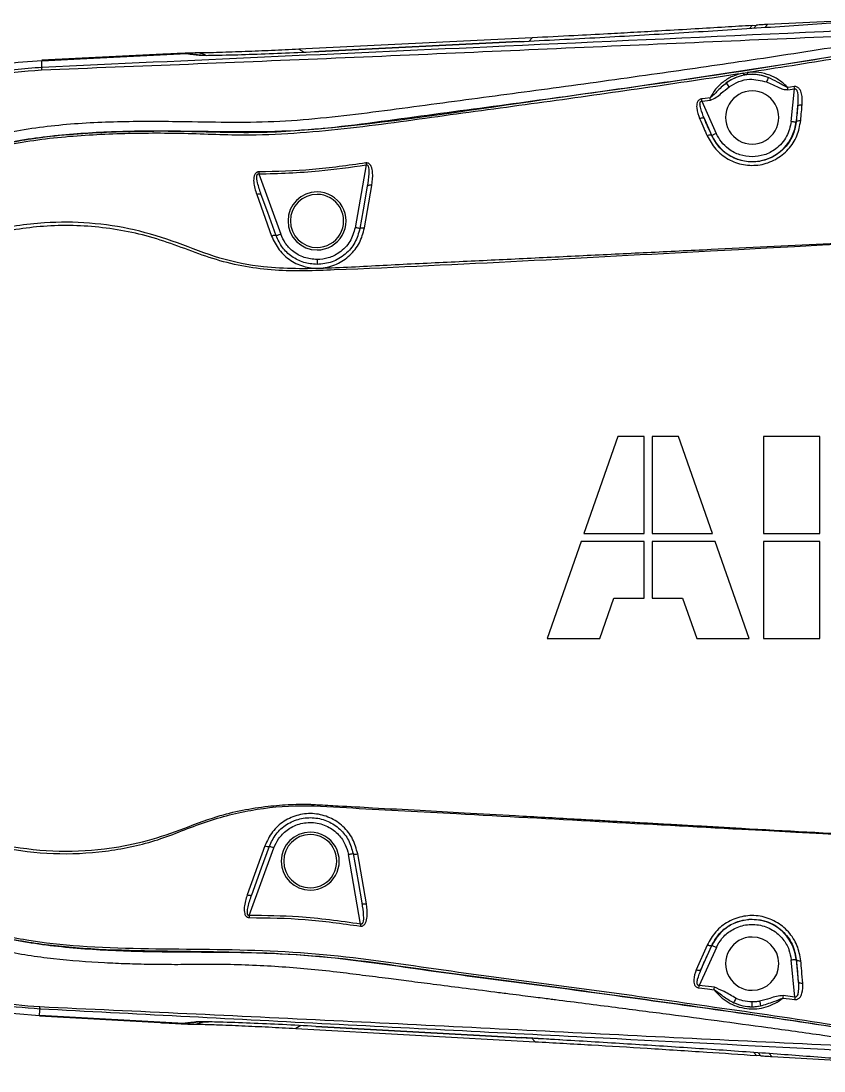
# Model space of a CAD drawing. Header units: millimetres. Extents: x -356 to 237, y 0 to 365.
# Drawn here: x 146.701 to 149.971, y 71.022 to 75.296 of the extents above; entities that cross this region are included whole.
import ezdxf

# ---------------------------------------------------------------- set-up
doc = ezdxf.new("R2010")
doc.units = ezdxf.units.MM

msp = doc.modelspace()

# ---------------------------------------------------------------- linework, layer by layer
at = {"color": 7, "linetype": 'Continuous', "lineweight": 25}
for p, q in [((149.6787, 75.2781), (149.6677, 75.2662)), ((149.6787, 75.2781), (149.6965, 75.2793)), ((149.6965, 75.2793), (149.6853, 75.2673)), ((149.7407, 75.2821), (149.7297, 75.2703)), ((150.0285, 75.2962), (149.7407, 75.2821)), ((148.7826, 75.2279), (147.8328, 75.181)), ((148.7296, 75.2125), (147.9135, 75.1722)), ((147.9135, 75.1722), (148.7296, 75.2124)), ((148.7296, 75.2125), (148.7296, 75.2125)), ((148.7701, 75.2145), (148.7826, 75.2279)), ((147.2795, 75.1607), (146.7861, 75.1364)), ((146.9421, 75.1419), (147.3763, 75.1633)), ((147.2865, 75.1588), (147.2795, 75.1607)), ((147.4529, 75.1585), (147.4244, 75.1665)), ((147.8328, 75.181), (147.8545, 75.1695)), ((147.9135, 75.1722), (147.9135, 75.1722)), ((147.9135, 75.1722), (147.9135, 75.1722)), ((146.7861, 75.1072), (146.7861, 75.1342)), ((146.7873, 75.1342), (146.9421, 75.1419)), ((149.6417, 75.0845), (149.6583, 75.0871)), ((149.6784, 75.0792), (149.6591, 75.0782)), ((149.8241, 75.0164), (149.8509, 75.0199)), ((149.8374, 74.8874), (149.8509, 75.0199)), ((149.4733, 74.9698), (149.5081, 74.9744)), ((149.4733, 74.9698), (149.5325, 74.838)), ((149.8635, 74.9489), (149.857, 74.8854)), ((149.5146, 74.83), (149.4837, 74.8988)), ((149.857, 74.8854), (149.8575, 74.8853)), ((149.5141, 74.8297), (149.5146, 74.83)), ((148.1068, 74.7104), (148.0618, 74.4549)), ((147.6695, 74.6735), (147.7587, 74.4284)), ((148.0999, 74.4536), (148.13, 74.6272)), ((147.661, 74.5897), (147.7218, 74.4205)), ((147.9067, 74.3248), (147.9067, 74.3051)), ((149.1316, 73.6051), (148.9934, 73.2101)), ((149.2386, 73.6051), (149.1316, 73.6051)), ((149.2386, 73.2101), (149.2386, 73.6051)), ((149.3784, 73.6051), (149.2715, 73.6051)), ((149.2715, 73.6051), (149.2715, 73.2101)), ((149.5167, 73.2101), (149.3784, 73.6051)), ((149.724, 73.6051), (149.724, 73.2101)), ((149.9544, 73.6051), (149.724, 73.6051)), ((149.9544, 73.2101), (149.9544, 73.6051)), ((148.9934, 73.2101), (149.2386, 73.2101)), ((149.2715, 73.2101), (149.5167, 73.2101)), ((149.724, 73.2101), (149.9544, 73.2101)), ((148.9818, 73.1772), (148.8436, 72.7823)), ((149.2386, 73.1772), (148.9818, 73.1772)), ((149.2386, 72.9468), (149.2386, 73.1772)), ((149.2715, 73.1772), (149.2715, 72.9468)), ((149.5282, 73.1772), (149.2715, 73.1772)), ((149.6664, 72.7823), (149.5282, 73.1772)), ((149.724, 73.1772), (149.724, 72.7823)), ((149.9544, 73.1772), (149.724, 73.1772)), ((149.9544, 72.7823), (149.9544, 73.1772)), ((149.0575, 72.7823), (149.1151, 72.9468)), ((149.1151, 72.9468), (149.2386, 72.9468)), ((149.2715, 72.9468), (149.3949, 72.9468)), ((149.3949, 72.9468), (149.4525, 72.7823)), ((148.8436, 72.7823), (149.0575, 72.7823)), ((149.4525, 72.7823), (149.6664, 72.7823)), ((149.724, 72.7823), (149.9544, 72.7823)), ((147.6943, 71.9387), (147.6226, 71.7389)), ((147.631, 71.6548), (147.7312, 71.9298)), ((148.0842, 71.6198), (148.0342, 71.9033)), ((148.1075, 71.7021), (148.0723, 71.9055)), ((149.6784, 71.6382), (149.6784, 71.6399)), ((149.4953, 71.5342), (149.451, 71.4334)), ((149.5328, 71.5247), (149.4626, 71.3702)), ((149.47, 71.4341), (149.5148, 71.5329)), ((149.5148, 71.5329), (149.5141, 71.5332)), ((149.8523, 71.3228), (149.8375, 71.4742)), ((149.8578, 71.4762), (149.8571, 71.4762)), ((149.8571, 71.4762), (149.8659, 71.3864)), ((149.5248, 71.3626), (149.4626, 71.3702)), ((149.6784, 71.2832), (149.6784, 71.3029)), ((149.8523, 71.3228), (149.8043, 71.3286)), ((149.6784, 71.2831), (149.7128, 71.2866)), ((149.6784, 71.2832), (149.6784, 71.2831)), ((146.7763, 71.246), (147.2675, 71.2188)), ((147.3642, 71.2157), (146.7765, 71.2482)), ((147.4123, 71.2121), (147.4405, 71.2199)), ((147.8413, 71.2066), (147.8206, 71.1951)), ((147.8206, 71.1951), (148.7946, 71.1411)), ((147.9014, 71.2034), (148.741, 71.1569)), ((147.9014, 71.2034), (147.9014, 71.2034)), ((148.741, 71.1569), (147.9015, 71.2035)), ((148.741, 71.1569), (148.741, 71.1569)), ((148.741, 71.1569), (148.741, 71.1569)), ((148.7412, 71.1594), (148.8952, 71.1505)), ((148.7946, 71.1411), (148.7796, 71.1572)), ((149.6851, 71.097), (149.6961, 71.0851)), ((149.7141, 71.0837), (149.6961, 71.0851)), ((149.7029, 71.0957), (149.7141, 71.0837)), ((149.7474, 71.0926), (149.7585, 71.0808)), ((149.7585, 71.0808), (150.2705, 71.0524))]:
    msp.add_line(p, q, dxfattribs=at)
at = {"color": 7, "linetype": 'Continuous', "lineweight": 25, "flags": 128}
for points in [[(148.7296, 75.2124), (148.7296, 75.2124), (148.7296, 75.2124), (148.7296, 75.2124), (148.7296, 75.2124), (148.7296, 75.2125), (148.7296, 75.2124)], [(149.8497, 75.0293), (149.8347, 75.0273), (149.8229, 75.0257)], [(149.5069, 74.9837), (149.4874, 74.9811), (149.4721, 74.9791)], [(149.8635, 74.9489), (149.864, 74.9503), (149.8652, 74.9516), (149.8669, 74.9527), (149.8692, 74.9537), (149.8719, 74.9544), (149.875, 74.9549), (149.8784, 74.9551), (149.8819, 74.9551)], [(149.4837, 74.8988), (149.4827, 74.8999), (149.4813, 74.9008), (149.4793, 74.9013), (149.4769, 74.9015), (149.4741, 74.9013), (149.4711, 74.9008), (149.4679, 74.9), (149.4646, 74.8989)], [(149.8575, 74.8853), (149.858, 74.8866), (149.8592, 74.8878), (149.8609, 74.8888), (149.8632, 74.8896), (149.866, 74.8903), (149.8691, 74.8906), (149.8725, 74.8908), (149.8761, 74.8907)], [(149.8374, 74.8874), (149.8412, 74.887), (149.8448, 74.8866), (149.8482, 74.8863), (149.8512, 74.886), (149.8536, 74.8857), (149.8554, 74.8855), (149.8566, 74.8854), (149.857, 74.8854)], [(149.5141, 74.8297), (149.5132, 74.8307), (149.5118, 74.8314), (149.5098, 74.8318), (149.5075, 74.8319), (149.5047, 74.8316), (149.5017, 74.831), (149.4984, 74.8301), (149.4952, 74.8289)], [(149.5325, 74.838), (149.5291, 74.8365), (149.5257, 74.835), (149.5226, 74.8336), (149.5199, 74.8324), (149.5177, 74.8314), (149.516, 74.8306), (149.515, 74.8301), (149.5146, 74.83)], [(147.6793, 74.5892), (147.6786, 74.5902), (147.6773, 74.591), (147.6755, 74.5915), (147.6732, 74.5918), (147.6705, 74.5917), (147.6675, 74.5913), (147.6643, 74.5907), (147.661, 74.5897)], [(148.1115, 74.6235), (148.0946, 74.5278), (148.0812, 74.4515)], [(148.13, 74.6272), (148.1265, 74.6276), (148.1231, 74.6277), (148.12, 74.6275), (148.1173, 74.6272), (148.115, 74.6265), (148.1132, 74.6257), (148.1121, 74.6247), (148.1115, 74.6235)], [(147.7402, 74.4217), (147.7059, 74.5161), (147.6793, 74.5892)], [(147.7402, 74.4217), (147.7396, 74.4225), (147.7384, 74.423), (147.7366, 74.4233), (147.7343, 74.4232), (147.7315, 74.4229), (147.7285, 74.4224), (147.7252, 74.4216), (147.7218, 74.4205)], [(147.7587, 74.4284), (147.7551, 74.4271), (147.7516, 74.4258), (147.7485, 74.4247), (147.7457, 74.4237), (147.7433, 74.4228), (147.7416, 74.4222), (147.7406, 74.4218), (147.7402, 74.4217)], [(148.0812, 74.4515), (148.0808, 74.4516), (148.0797, 74.4518), (148.0779, 74.4521), (148.0755, 74.4525), (148.0726, 74.453), (148.0692, 74.4536), (148.0656, 74.4543), (148.0618, 74.4549)], [(148.0812, 74.4515), (148.0817, 74.4524), (148.0828, 74.4532), (148.0846, 74.4538), (148.0869, 74.4541), (148.0897, 74.4543), (148.0929, 74.4543), (148.0963, 74.454), (148.0999, 74.4536)], [(147.6409, 71.7393), (147.6806, 71.8486), (147.7127, 71.9366)], [(148.0342, 71.9033), (148.038, 71.904), (148.0417, 71.9046), (148.045, 71.9052), (148.048, 71.9057), (148.0504, 71.9062), (148.0522, 71.9065), (148.0533, 71.9067), (148.0536, 71.9067)], [(148.0536, 71.9067), (148.0737, 71.7932), (148.0891, 71.7057)], [(147.6226, 71.7389), (147.626, 71.738), (147.6292, 71.7373), (147.6321, 71.7369), (147.6348, 71.7368), (147.6371, 71.737), (147.6389, 71.7375), (147.6402, 71.7383), (147.6409, 71.7393)], [(148.0891, 71.7057), (148.0896, 71.7045), (148.0908, 71.7035), (148.0925, 71.7027), (148.0948, 71.7021), (148.0975, 71.7017), (148.1006, 71.7016), (148.104, 71.7017), (148.1075, 71.7021)], [(148.0842, 71.6198), (148.0841, 71.6187), (148.0839, 71.6176), (148.0838, 71.6165), (148.0837, 71.6155), (148.0835, 71.6144), (148.0834, 71.6134), (148.0832, 71.6124), (148.0831, 71.6114)], [(149.5141, 71.5332), (149.5133, 71.5322), (149.5118, 71.5315), (149.5099, 71.5312), (149.5075, 71.5311), (149.5048, 71.5314), (149.5018, 71.5321), (149.4986, 71.533), (149.4953, 71.5342)], [(149.5328, 71.5247), (149.5293, 71.5263), (149.526, 71.5278), (149.5229, 71.5292), (149.5202, 71.5304), (149.518, 71.5314), (149.5163, 71.5322), (149.5152, 71.5327), (149.5148, 71.5329)], [(149.8375, 71.4742), (149.8413, 71.4746), (149.8449, 71.475), (149.8483, 71.4753), (149.8512, 71.4756), (149.8537, 71.4758), (149.8555, 71.476), (149.8566, 71.4761), (149.8571, 71.4762)], [(149.8578, 71.4762), (149.8583, 71.4749), (149.8595, 71.4737), (149.8612, 71.4727), (149.8635, 71.4718), (149.8663, 71.4712), (149.8694, 71.4708), (149.8729, 71.4706), (149.8764, 71.4707)], [(149.47, 71.4341), (149.4691, 71.4328), (149.4676, 71.4319), (149.4656, 71.4313), (149.4632, 71.431), (149.4604, 71.4311), (149.4574, 71.4315), (149.4542, 71.4323), (149.451, 71.4334)], [(149.8659, 71.3864), (149.8664, 71.3848), (149.8676, 71.3834), (149.8693, 71.3821), (149.8716, 71.381), (149.8743, 71.3802), (149.8775, 71.3796), (149.8808, 71.3793), (149.8843, 71.3794)], [(149.4614, 71.3601), (149.4962, 71.3559), (149.5236, 71.3525)], [(149.7089, 71.3059), (149.7096, 71.3022), (149.7104, 71.2986), (149.711, 71.2953), (149.7116, 71.2924), (149.7121, 71.29), (149.7124, 71.2882), (149.7127, 71.287), (149.7128, 71.2866)], [(149.8031, 71.3185), (149.83, 71.3152), (149.8511, 71.3126)], [(147.4261, 71.2218), (147.4534, 71.2223), (147.4601, 71.2223), (147.4641, 71.2222), (147.4646, 71.2222), (147.4648, 71.2222), (147.4648, 71.2222), (147.4648, 71.2222), (147.4648, 71.2222), (147.4648, 71.2222), (147.4648, 71.2222), (147.4648, 71.2222), (147.4648, 71.2222), (147.4648, 71.2222), (147.4648, 71.2222), (147.4647, 71.2222), (147.4647, 71.2222), (147.4645, 71.2221), (147.4632, 71.2221), (147.4607, 71.2221), (147.4399, 71.2221), (147.4253, 71.2218), (147.4203, 71.2213)], [(147.9015, 71.2035), (147.9015, 71.2035), (147.9015, 71.2035), (147.9015, 71.2034), (147.9015, 71.2034), (147.9015, 71.2034), (147.9014, 71.2034), (147.9015, 71.2034)]]:
    msp.add_lwpolyline(points, dxfattribs=at)
at = {"color": 7, "linetype": 'Continuous', "lineweight": 25}
for centre, radius, start, end in [((147.4285, 75.1201), 0.0371, 82.9653, 93.4475), ((146.8831, 73.1909), 1.9456, 92.8562, 266.8609), ((149.6784, 74.9035), 0.1755, 68.0168, 126.8119), ((149.681, 75.091), 0.0398, 189.3818, 202.3571), ((149.5179, 75.0702), 0.1414, 3.2577, 6.8762), ((156.6026, 72.2866), 7.4005, 157.93846, 158.09085), ((134.936, 64.0761), 18.2905, 36.78306, 36.84471), ((141.5408, 73.917), 8.356, 7.56037, 7.62516), ((141.5787, 73.9229), 8.3447, 7.55467, 7.61959), ((153.3907, 75.4918), 3.952, 187.4537, 187.5894), ((128.648, 72.2168), 21.0416, 7.53067, 7.55617), ((149.6785, 74.9035), 0.1083, 89.9994, 270.0006), ((149.6785, 74.9035), 0.1083, 269.9994, 90.0006), ((149.6784, 74.9035), 0.1796, 204.1911, 354.1922), ((149.7208, 74.9245), 1.6281, 187.2695, 187.5588), ((147.7182, 74.6775), 0.0488, 174.8895, 184.6579), ((147.9067, 74.4823), 0.1181, 90.0013, 269.9987), ((147.9067, 74.4823), 0.1083, 90.0016, 269.9984), ((147.9067, 74.4823), 0.1181, 269.9989, 90.0011), ((147.9067, 74.4823), 0.1083, 269.9991, 90.0009), ((147.8792, 71.876), 0.1181, 90.001, 269.999), ((147.8792, 71.876), 0.1083, 90.0019, 269.9981), ((147.8792, 71.876), 0.1181, 269.9987, 90.0013), ((147.8792, 71.876), 0.1083, 269.9994, 90.0006), ((147.706, 71.9592), 0.0236, 240.3239, 286.5544), ((131.2594, 26.7057), 48.1305, 69.98709, 70.01052), ((148.0644, 71.9275), 0.0234, 242.6702, 289.9463), ((145.7653, 71.6236), 1.866, 0.6962, 0.9561), ((149.6784, 71.4587), 0.1796, 89.9993, 155.592), ((149.6784, 71.4587), 0.1796, 5.592, 90.0002), ((149.6784, 71.4587), 0.1083, 89.9991, 270.0009), ((149.6784, 71.4587), 0.1083, 270.0016, 89.9984), ((93.6951, 78.1571), 56.179, 353.05087, 353.06121), ((129.8683, 73.7468), 19.8005, 353.05496, 353.08434), ((135.1928, 78.0108), 15.8976, 335.02956, 335.10049), ((149.6784, 71.4587), 0.1754, 245.0633, 270.0017), ((165.8349, 69.3761), 16.149, 173.0556, 173.09191), ((166.6075, 69.2848), 16.8786, 173.06506, 173.09985), ((30.7472, 83.4536), 116.6695, 353.994999, 354.008298), ((149.6784, 71.4585), 0.1753, 269.9953, 281.3067), ((147.4167, 71.2583), 0.037, 266.1813, 276.7126)]:
    msp.add_arc(centre, radius, start, end, dxfattribs=at)
for points, knots in [([(150.9052, 75.2948), (150.1364, 75.26), (149.0654, 75.2114), (147.6924, 75.1488), (147.0882, 75.1211), (146.7861, 75.1072)], [0, 0, 0, 0, 0.559983, 0.7799777, 1, 1, 1, 1]), ([(148.7296, 75.2124), (148.8391, 75.218), (149.0561, 75.229), (149.3783, 75.2477), (149.692, 75.2674), (149.8983, 75.2817), (149.9993, 75.2888)], [0, 0, 0, 0, 0.258614, 0.512383, 0.761093, 1, 1, 1, 1]), ([(149.6787, 75.2781), (149.642, 75.2758), (149.5644, 75.271), (149.4416, 75.2636), (149.3177, 75.2564), (149.1993, 75.2497), (149.0801, 75.2431), (148.942, 75.2359), (148.8393, 75.2307), (148.7826, 75.2279)], [0, 0, 0, 0, 0.122989, 0.259992, 0.411124, 0.537832, 0.656136, 0.810175, 1, 1, 1, 1]), ([(149.7407, 75.2821), (149.7329, 75.2817), (149.7182, 75.2809), (149.7035, 75.2798), (149.6965, 75.2793)], [0, 0, 0, 0, 0.5271126, 1, 1, 1, 1]), ([(150.3792, 75.2492), (150.26, 75.2292), (150.0088, 75.1872), (149.6386, 75.131), (149.2541, 75.0756), (148.8757, 75.0232), (148.4895, 74.972), (148.1114, 74.9203), (147.7316, 74.8772), (147.3917, 74.8864), (147.0943, 74.8881), (146.8404, 74.874), (146.6108, 74.8393), (146.4096, 74.7778), (146.2355, 74.7024), (146.0704, 74.6078), (145.9172, 74.495), (145.7774, 74.3659), (145.6531, 74.222), (145.5457, 74.0655), (145.4566, 73.8979), (145.3864, 73.7214), (145.3365, 73.5378), (145.3073, 73.3498), (145.2994, 73.1599), (145.3123, 72.9704), (145.3461, 72.7837), (145.4002, 72.6016), (145.4744, 72.4263), (145.5672, 72.2602), (145.6777, 72.1056), (145.8042, 71.9642), (145.9455, 71.8377), (146.1002, 71.7274), (146.267, 71.635), (146.4426, 71.5619), (146.6322, 71.5069), (146.8331, 71.4775), (146.9873, 71.4657), (147.0868, 71.4609), (147.1326, 71.4591), (147.1795, 71.4578), (147.2276, 71.4568), (147.2768, 71.4562), (147.3272, 71.4559), (147.3627, 71.456), (147.4239, 71.4565), (147.5076, 71.4575), (147.6299, 71.4542), (147.7494, 71.4479), (147.8687, 71.4384), (147.9829, 71.4266), (148.0926, 71.4125), (148.1901, 71.4), (148.286, 71.3877), (148.3859, 71.375), (148.5029, 71.3601), (148.6064, 71.347), (148.6883, 71.3366), (148.7406, 71.3299), (148.7854, 71.3242), (148.8227, 71.3195), (148.8526, 71.3157), (148.9516, 71.303), (149.114, 71.2822), (149.3336, 71.2537), (149.5402, 71.2264), (149.7483, 71.1983), (149.9614, 71.1686), (150.1706, 71.1385), (150.305, 71.1182), (150.3697, 71.1084)], [0, 0, 0, 0, 0.029869, 0.06295, 0.09255, 0.125894, 0.157367, 0.188841, 0.220243, 0.251658, 0.272777, 0.293748, 0.314461, 0.329981, 0.345629, 0.361265, 0.376906, 0.392557, 0.408209, 0.423785, 0.439382, 0.455018, 0.470656, 0.486289, 0.501957, 0.51754, 0.53313, 0.548764, 0.564411, 0.580064, 0.595707, 0.611287, 0.626864, 0.642495, 0.65815, 0.673889, 0.689427, 0.706811, 0.723967, 0.727648, 0.731422, 0.73529, 0.739252, 0.743308, 0.747458, 0.751703, 0.752096, 0.762568, 0.7724, 0.782337, 0.792125, 0.801994, 0.810704, 0.819454, 0.826304, 0.8346, 0.844341, 0.855442, 0.860404, 0.864745, 0.868467, 0.871567, 0.874048, 0.875909, 0.896248, 0.914495, 0.930652, 0.947747, 0.966412, 0.98383, 1, 1, 1, 1]), ([(146.7849, 75.0975), (147.1843, 75.1132), (147.9832, 75.1445), (149.1811, 75.1985), (149.9798, 75.2323), (150.3792, 75.2492)], [0, 0, 0, 0, 0.333361, 0.666671, 1, 1, 1, 1]), ([(150.379, 71.1422), (150.2111, 71.1689), (149.8753, 71.2221), (149.3705, 71.2937), (148.8655, 71.3636), (148.3597, 71.4277), (147.8533, 71.5058), (147.4266, 71.5035), (147.0871, 71.5087), (146.8363, 71.5263), (146.5897, 71.5658), (146.3543, 71.6449), (146.1338, 71.7571), (145.9183, 71.9103), (145.7191, 72.1086), (145.5478, 72.3522), (145.4229, 72.6223), (145.3473, 72.9104), (145.3245, 73.207), (145.3551, 73.5033), (145.4382, 73.7887), (145.5714, 74.0552), (145.7494, 74.2933), (145.9556, 74.485), (146.1754, 74.6309), (146.4002, 74.7355), (146.6377, 74.8061), (146.8841, 74.8372), (147.1322, 74.8504), (147.4435, 74.8484), (147.8174, 74.8392), (148.2482, 74.8994), (148.6771, 74.9559), (149.1054, 75.0154), (149.5333, 75.0775), (149.9609, 75.1431), (150.2451, 75.1918), (150.3873, 75.2162)], [0, 0, 0, 0, 0.042375, 0.084737, 0.127086, 0.169425, 0.211887, 0.254538, 0.275563, 0.296512, 0.317184, 0.337604, 0.358158, 0.378642, 0.40326, 0.427843, 0.452494, 0.477036, 0.501708, 0.52622, 0.550901, 0.575404, 0.600085, 0.624603, 0.645193, 0.665611, 0.68619, 0.70667, 0.72735, 0.748108, 0.784272, 0.820359, 0.856269, 0.892185, 0.92811, 0.964051, 1, 1, 1, 1]), ([(145.6642, 74.1734), (145.7099, 74.2299), (145.8013, 74.3428), (145.965, 74.487), (146.1445, 74.6102), (146.3372, 74.7073), (146.5378, 74.7782), (146.7756, 74.8272), (147.0501, 74.8469), (147.3582, 74.8507), (147.6652, 74.837), (148.14, 74.8743), (148.7772, 74.9714), (149.5843, 75.0804), (150.1197, 75.1706), (150.3874, 75.2156)], [0, 0, 0, 0, 0.04389, 0.087726, 0.131378, 0.175257, 0.217887, 0.259665, 0.321744, 0.383991, 0.446007, 0.507425, 0.671599, 0.835844, 1, 1, 1, 1]), ([(149.6583, 75.0871), (149.7803, 75.1061), (150.0244, 75.1441), (150.2677, 75.1867), (150.3893, 75.2079)], [0, 0, 0, 0, 0.500042, 1, 1, 1, 1]), ([(147.4244, 75.1665), (147.4228, 75.1665), (147.4182, 75.1666), (147.3953, 75.1659), (147.3614, 75.1645), (147.3259, 75.1629), (147.3004, 75.1617), (147.2877, 75.1611), (147.2795, 75.1607)], [0, 0, 0, 0, 0.033843, 0.094652, 0.473084, 0.73565, 0.830551, 1, 1, 1, 1]), ([(147.3763, 75.1633), (147.3856, 75.1622), (147.4023, 75.1604), (147.4189, 75.1582), (147.4262, 75.1572)], [0, 0, 0, 0, 0.559228, 1, 1, 1, 1]), ([(147.3809, 75.1632), (147.3804, 75.1633), (147.3797, 75.1633), (147.3787, 75.1633), (147.378, 75.1633), (147.3771, 75.1633), (147.3766, 75.1633), (147.3763, 75.1633)], [0, 0, 0, 0, 0.321907, 0.468376, 0.631032, 0.807893, 1, 1, 1, 1]), ([(147.433, 75.157), (147.4245, 75.1581), (147.4072, 75.1604), (147.3898, 75.1623), (147.3809, 75.1632)], [0, 0, 0, 0, 0.487902, 1, 1, 1, 1]), ([(147.8328, 75.181), (147.7958, 75.1793), (147.7228, 75.1758), (147.6148, 75.1715), (147.5278, 75.1684), (147.4693, 75.1669), (147.4412, 75.1663), (147.4289, 75.1665), (147.4244, 75.1665)], [0, 0, 0, 0, 0.271635, 0.537032, 0.793333, 0.910199, 0.966649, 1, 1, 1, 1]), ([(147.4262, 75.1572), (147.4336, 75.1569), (147.4523, 75.1562), (147.4838, 75.1568), (147.5499, 75.158), (147.6486, 75.1611), (147.7795, 75.1659), (147.8685, 75.1701), (147.9135, 75.1722)], [0, 0, 0, 0, 0.045461, 0.115145, 0.193706, 0.4521, 0.72252, 1, 1, 1, 1]), ([(146.7861, 75.1072), (146.7129, 75.1013), (146.5669, 75.0896), (146.3522, 75.0404), (146.1442, 74.9689), (145.9456, 74.873), (145.7583, 74.7564), (145.6462, 74.6617), (145.5904, 74.6145)], [0, 0, 0, 0, 0.166956, 0.332936, 0.499554, 0.66659, 0.833787, 1, 1, 1, 1]), ([(146.7861, 75.1072), (146.7859, 75.1062), (146.7849, 75.1031), (146.7849, 75.0998), (146.7849, 75.0975)], [0, 0, 0, 0, 0.3040186, 1, 1, 1, 1]), ([(146.7861, 75.1342), (146.7863, 75.1342), (146.7867, 75.1342), (146.7871, 75.1342), (146.7873, 75.1342)], [0, 0, 0, 0, 0.558321, 1, 1, 1, 1]), ([(145.596, 74.6066), (145.6515, 74.6536), (145.7628, 74.7478), (145.9491, 74.8639), (146.1465, 74.9595), (146.3534, 75.0308), (146.5669, 75.0799), (146.7121, 75.0917), (146.7849, 75.0975)], [0, 0, 0, 0, 0.1661862, 0.3333928, 0.5004457, 0.6670774, 0.8331131, 1, 1, 1, 1]), ([(145.69, 74.1947), (145.7495, 74.2639), (145.8679, 74.4017), (146.0861, 74.5675), (146.3235, 74.6962), (146.5754, 74.7835), (146.8333, 74.8249), (147.0914, 74.8397), (147.3498, 74.8419), (147.6585, 74.8262), (148.0179, 74.854), (148.4236, 74.9123), (148.8301, 74.9662), (149.2362, 75.0236), (149.5065, 75.0642), (149.6417, 75.0845)], [0, 0, 0, 0, 0.0655281, 0.1306262, 0.1960224, 0.2595091, 0.3216141, 0.3835225, 0.4456582, 0.5076925, 0.6060846, 0.7045647, 0.803042, 0.9015182, 1, 1, 1, 1]), ([(149.6417, 75.0845), (149.627, 75.0806), (149.598, 75.0729), (149.5601, 75.0493), (149.5285, 75.0198), (149.514, 74.9956), (149.5069, 74.9837)], [0, 0, 0, 0, 0.261003, 0.51506, 0.761508, 1, 1, 1, 1]), ([(149.6442, 75.0759), (149.6313, 75.0725), (149.6058, 75.0659), (149.584, 75.0512), (149.5732, 75.044)], [0, 0, 0, 0, 0.505831, 1, 1, 1, 1]), ([(149.6591, 75.0782), (149.6563, 75.0779), (149.6513, 75.0772), (149.6463, 75.0763), (149.6442, 75.0759)], [0, 0, 0, 0, 0.559583, 1, 1, 1, 1]), ([(149.8229, 75.0257), (149.8124, 75.0358), (149.791, 75.0562), (149.7505, 75.0767), (149.7055, 75.089), (149.6741, 75.0877), (149.6583, 75.0871)], [0, 0, 0, 0, 0.239265, 0.4853084, 0.7395018, 1, 1, 1, 1]), ([(149.744, 75.0662), (149.7332, 75.0701), (149.7119, 75.0776), (149.6894, 75.0787), (149.6784, 75.0792)], [0, 0, 0, 0, 0.511884, 1, 1, 1, 1]), ([(149.8229, 75.0257), (149.8154, 75.029), (149.8012, 75.0352), (149.7764, 75.0514), (149.7569, 75.0603), (149.744, 75.0662)], [0, 0, 0, 0, 0.274558, 0.523903, 1, 1, 1, 1]), ([(149.5732, 75.044), (149.5595, 75.0324), (149.5404, 75.0162), (149.5206, 74.9935), (149.5108, 74.9865), (149.5069, 74.9837)], [0, 0, 0, 0, 0.598853, 0.838962, 1, 1, 1, 1]), ([(149.5081, 74.9744), (149.5163, 74.9777), (149.5328, 74.9843), (149.5565, 75.0056), (149.5742, 75.0196), (149.585, 75.0282)], [0, 0, 0, 0, 0.2792938, 0.5595281, 1, 1, 1, 1]), ([(149.585, 75.0282), (149.5975, 75.036), (149.6229, 75.0518), (149.6763, 75.0636), (149.7139, 75.0539), (149.7367, 75.048)], [0, 0, 0, 0, 0.276673, 0.562547, 1, 1, 1, 1]), ([(149.7367, 75.048), (149.7526, 75.0408), (149.7747, 75.0309), (149.8034, 75.0179), (149.8173, 75.0169), (149.8241, 75.0164)], [0, 0, 0, 0, 0.560227, 0.780394, 1, 1, 1, 1]), ([(149.8819, 74.9551), (149.8825, 74.9701), (149.8834, 74.9926), (149.8736, 75.0179), (149.8635, 75.0271), (149.8558, 75.0296), (149.8517, 75.0294), (149.8497, 75.0293)], [0, 0, 0, 0, 0.493279, 0.738683, 0.865878, 0.932205, 1, 1, 1, 1]), ([(149.8509, 75.0199), (149.8514, 75.0201), (149.8523, 75.0204), (149.8538, 75.0203), (149.8552, 75.0198), (149.8571, 75.0186), (149.8592, 75.016), (149.863, 75.0073), (149.866, 74.9844), (149.8645, 74.9634), (149.8635, 74.9489)], [0, 0, 0, 0, 0.019216, 0.037412, 0.055801, 0.075579, 0.122837, 0.184406, 0.437983, 1, 1, 1, 1]), ([(149.4721, 74.9791), (149.4701, 74.9787), (149.466, 74.9778), (149.4609, 74.9743), (149.4572, 74.9696), (149.4524, 74.9593), (149.4513, 74.9341), (149.4593, 74.913), (149.4646, 74.8989)], [0, 0, 0, 0, 0.067999, 0.134332, 0.199018, 0.262291, 0.506868, 1, 1, 1, 1]), ([(149.4837, 74.8988), (149.4781, 74.9123), (149.47, 74.9319), (149.4654, 74.9547), (149.4663, 74.964), (149.4676, 74.9672), (149.469, 74.9688), (149.4703, 74.9695), (149.4718, 74.9699), (149.4728, 74.9699), (149.4733, 74.9698)], [0, 0, 0, 0, 0.563198, 0.816707, 0.87762, 0.923717, 0.942996, 0.961246, 0.979837, 1, 1, 1, 1]), ([(149.8635, 74.9489), (149.8624, 74.9371), (149.8604, 74.9159), (149.8584, 74.8947), (149.8575, 74.8853)], [0, 0, 0, 0, 0.557583, 1, 1, 1, 1]), ([(149.8761, 74.8907), (149.8772, 74.9028), (149.8791, 74.9242), (149.8811, 74.9457), (149.8819, 74.9551)], [0, 0, 0, 0, 0.562262, 1, 1, 1, 1]), ([(149.4646, 74.8989), (149.4703, 74.8859), (149.4804, 74.8626), (149.4906, 74.8392), (149.4952, 74.8289)], [0, 0, 0, 0, 0.557595, 1, 1, 1, 1]), ([(149.5141, 74.8297), (149.5084, 74.8427), (149.4982, 74.8657), (149.4881, 74.8887), (149.4837, 74.8988)], [0, 0, 0, 0, 0.562578, 1, 1, 1, 1]), ([(149.4952, 74.8289), (149.5056, 74.8101), (149.5266, 74.7719), (149.5795, 74.7308), (149.6428, 74.7078), (149.7109, 74.7074), (149.7751, 74.7296), (149.8275, 74.7715), (149.8643, 74.8271), (149.8722, 74.8696), (149.8761, 74.8907)], [0, 0, 0, 0, 0.122195, 0.246915, 0.373547, 0.501069, 0.628412, 0.754567, 0.878587, 1, 1, 1, 1]), ([(149.8575, 74.8853), (149.8538, 74.866), (149.8465, 74.828), (149.813, 74.7785), (149.7661, 74.7414), (149.7083, 74.7216), (149.6471, 74.7218), (149.5906, 74.742), (149.5428, 74.7785), (149.5237, 74.8125), (149.5141, 74.8297)], [0, 0, 0, 0, 0.124056, 0.244476, 0.371515, 0.498815, 0.626643, 0.753866, 0.875155, 1, 1, 1, 1]), ([(149.8374, 74.8874), (149.8328, 74.8664), (149.8232, 74.8231), (149.7802, 74.7757), (149.7292, 74.7483), (149.6949, 74.7452), (149.6784, 74.7437)], [0, 0, 0, 0, 0.271502, 0.562113, 0.788507, 1, 1, 1, 1]), ([(149.6784, 74.7437), (149.6615, 74.7452), (149.6271, 74.7483), (149.5841, 74.7719), (149.5515, 74.8027), (149.5388, 74.8264), (149.5325, 74.838)], [0, 0, 0, 0, 0.274867, 0.561254, 0.785151, 1, 1, 1, 1]), ([(148.1058, 74.7185), (148.0333, 74.7081), (147.8886, 74.6874), (147.7425, 74.6837), (147.6696, 74.6818)], [0, 0, 0, 0, 0.501144, 1, 1, 1, 1]), ([(148.13, 74.6272), (148.1322, 74.6445), (148.1355, 74.6704), (148.1298, 74.701), (148.121, 74.7141), (148.1129, 74.7187), (148.1082, 74.7186), (148.1058, 74.7185)], [0, 0, 0, 0, 0.495479, 0.742699, 0.868039, 0.933163, 1, 1, 1, 1]), ([(147.6696, 74.6818), (147.6684, 74.6818), (147.6661, 74.6817), (147.6628, 74.6807), (147.6597, 74.6791), (147.6563, 74.6762), (147.6531, 74.6717), (147.6485, 74.6597), (147.648, 74.6309), (147.6558, 74.6063), (147.661, 74.5897)], [0, 0, 0, 0, 0.033441, 0.066638, 0.099339, 0.131438, 0.194018, 0.256419, 0.501778, 1, 1, 1, 1]), ([(147.6695, 74.6735), (147.7515, 74.676), (147.8979, 74.6804), (148.043, 74.7012), (148.1068, 74.7104)], [0, 0, 0, 0, 0.559481, 1, 1, 1, 1]), ([(148.1068, 74.7104), (148.1074, 74.7106), (148.1083, 74.7109), (148.1095, 74.7108), (148.1107, 74.7105), (148.1121, 74.7096), (148.1138, 74.7074), (148.1154, 74.7036), (148.1179, 74.6925), (148.1179, 74.6652), (148.1141, 74.6404), (148.1115, 74.6235)], [0, 0, 0, 0, 0.020164, 0.029414, 0.038595, 0.058027, 0.08084, 0.127448, 0.18964, 0.44853, 1, 1, 1, 1]), ([(147.6793, 74.5892), (147.674, 74.6052), (147.6658, 74.6303), (147.6599, 74.6588), (147.6629, 74.6703), (147.6644, 74.6725), (147.6659, 74.6735), (147.6677, 74.6739), (147.6689, 74.6736), (147.6695, 74.6735)], [0, 0, 0, 0, 0.557456, 0.874891, 0.919884, 0.941393, 0.96012, 0.978785, 1, 1, 1, 1]), ([(153.1568, 74.5436), (151.9416, 74.4841), (150.6396, 74.4204), (149.2508, 74.3529), (148.9904, 74.3402), (148.73, 74.3276), (148.4696, 74.3148), (148.2091, 74.303), (147.9494, 74.2875), (147.7144, 74.2858), (147.5084, 74.3254), (147.339, 74.3954), (147.1635, 74.4501), (146.9809, 74.4775), (146.7815, 74.4788), (146.5684, 74.4458), (146.351, 74.3697), (146.1478, 74.2581), (146.0334, 74.1557), (145.976, 74.1044)], [0, 0, 0, 0, 0.499397, 0.535067, 0.570737, 0.606407, 0.642076, 0.677745, 0.713416, 0.748936, 0.773882, 0.798848, 0.824034, 0.849154, 0.874344, 0.905632, 0.937131, 0.968506, 1, 1, 1, 1]), ([(153.1569, 74.5409), (151.9405, 74.4827), (150.2133, 74.4), (148.4083, 74.2986), (147.7351, 74.2734), (147.494, 74.3155), (147.2717, 74.4122), (147.0343, 74.4622), (146.7975, 74.4677), (146.5676, 74.4304), (146.3531, 74.3537), (146.153, 74.2422), (146.0404, 74.1403), (145.9841, 74.0893)], [0, 0, 0, 0, 0.50027, 0.710374, 0.743408, 0.776628, 0.809816, 0.842676, 0.875613, 0.906614, 0.937798, 0.968854, 1, 1, 1, 1]), ([(147.7218, 74.4205), (147.7309, 74.4012), (147.7491, 74.3623), (147.7981, 74.3186), (147.8579, 74.2921), (147.9237, 74.2869), (147.9876, 74.3034), (148.0421, 74.3398), (148.0831, 74.3914), (148.0943, 74.4329), (148.0999, 74.4536)], [0, 0, 0, 0, 0.123467, 0.248094, 0.373473, 0.499317, 0.625534, 0.751309, 0.876152, 1, 1, 1, 1]), ([(147.9067, 74.3051), (147.8884, 74.3068), (147.8519, 74.31), (147.8031, 74.3356), (147.763, 74.3728), (147.7478, 74.4054), (147.7402, 74.4217)], [0, 0, 0, 0, 0.253878, 0.504773, 0.751526, 1, 1, 1, 1]), ([(147.9067, 74.3248), (147.8891, 74.3265), (147.8531, 74.33), (147.8085, 74.3562), (147.776, 74.3902), (147.7644, 74.4159), (147.7587, 74.4284)], [0, 0, 0, 0, 0.274151, 0.561439, 0.785842, 1, 1, 1, 1]), ([(148.0618, 74.4549), (148.0561, 74.4356), (148.0445, 74.3958), (148.0025, 74.3534), (147.9544, 74.3289), (147.9223, 74.3261), (147.9067, 74.3248)], [0, 0, 0, 0, 0.272343, 0.561883, 0.787645, 1, 1, 1, 1]), ([(148.0812, 74.4515), (148.0757, 74.4319), (148.0645, 74.3923), (148.0234, 74.3447), (147.9692, 74.3115), (147.9276, 74.3073), (147.9067, 74.3051)], [0, 0, 0, 0, 0.246332, 0.495568, 0.74728, 1, 1, 1, 1]), ([(150.3791, 71.1428), (150.2155, 71.1688), (149.8883, 71.2209), (149.3964, 71.2911), (148.9041, 71.3595), (148.4114, 71.422), (147.9201, 71.498), (147.4219, 71.5092), (147.0167, 71.5102), (146.7048, 71.5453), (146.49, 71.5972), (146.2841, 71.6789), (146.0906, 71.7872), (145.9132, 71.9197), (145.7551, 72.0751), (145.6184, 72.2495), (145.5064, 72.4405), (145.4204, 72.6449), (145.3623, 72.8586), (145.3332, 73.0784), (145.3335, 73.3), (145.3637, 73.5194), (145.4235, 73.7328), (145.5094, 73.9373), (145.5888, 74.0617), (145.6284, 74.1238)], [0, 0, 0, 0, 0.070859, 0.141714, 0.212571, 0.283434, 0.354221, 0.424943, 0.496282, 0.527473, 0.558963, 0.59053, 0.621913, 0.653558, 0.684974, 0.716457, 0.748048, 0.779424, 0.811059, 0.84249, 0.873969, 0.90557, 0.936936, 0.968566, 1, 1, 1, 1]), ([(150.3808, 71.15), (150.2179, 71.1761), (149.8921, 71.2284), (149.4024, 71.2986), (148.9123, 71.3671), (148.4218, 71.4297), (147.9325, 71.5056), (147.4365, 71.5191), (147.0333, 71.5171), (146.7234, 71.5501), (146.5099, 71.5989), (146.3051, 71.6776), (146.1121, 71.7826), (145.9346, 71.9116), (145.776, 72.0634), (145.6383, 72.2343), (145.5245, 72.4219), (145.4363, 72.6231), (145.3754, 72.8339), (145.343, 73.0511), (145.3395, 73.2707), (145.3654, 73.4886), (145.4209, 73.7011), (145.502, 73.9053), (145.5783, 74.0302), (145.6163, 74.0925)], [0, 0, 0, 0, 0.071044, 0.142072, 0.213095, 0.284119, 0.355112, 0.426041, 0.497495, 0.528658, 0.56003, 0.591545, 0.622841, 0.654391, 0.685746, 0.717118, 0.748653, 0.77995, 0.811482, 0.84287, 0.874236, 0.90579, 0.937086, 0.968598, 1, 1, 1, 1]), ([(146.2248, 72.0862), (146.288, 72.0527), (146.4138, 71.9859), (146.6205, 71.9275), (146.8323, 71.9011), (147.0432, 71.9115), (147.2487, 71.9526), (147.4375, 72.0354), (147.6368, 72.0885), (147.8437, 72.1077), (148.0526, 72.0916), (148.2636, 72.0814), (148.7917, 72.0522), (150.4228, 71.9636), (151.9835, 71.8771), (153.157, 71.8121)], [0, 0, 0, 0, 0.030591, 0.060931, 0.091469, 0.121763, 0.15112, 0.180718, 0.209853, 0.2392, 0.269325, 0.299559, 0.329793, 0.49608, 1, 1, 1, 1]), ([(146.2282, 72.0996), (146.2903, 72.066), (146.4146, 71.9987), (146.6193, 71.9392), (146.8296, 71.9118), (147.0241, 71.9198), (147.1981, 71.9515), (147.3497, 72.0023), (147.5145, 72.0683), (147.6681, 72.0973), (147.7831, 72.1066), (147.8316, 72.1077), (147.8525, 72.1078), (147.8633, 72.1077), (147.8709, 72.1077), (147.8777, 72.1075), (147.8886, 72.1069), (147.928, 72.1049), (148.0111, 72.1003), (148.1509, 72.0927), (148.3218, 72.0833), (148.5157, 72.0725), (148.7248, 72.0609), (148.8995, 72.0511), (149.0307, 72.0438), (149.1094, 72.0394), (149.1906, 72.0349), (149.2745, 72.0302), (149.3609, 72.0254), (149.45, 72.0204), (149.5416, 72.0153), (149.7806, 72.0019), (150.1562, 71.981), (150.5425, 71.9594), (150.7933, 71.9455), (150.9178, 71.9385), (151.0402, 71.9317), (151.1606, 71.925), (151.279, 71.9185), (151.4423, 71.9094), (151.6674, 71.8969), (151.9711, 71.8799), (152.3233, 71.8602), (152.724, 71.8378), (153.0073, 71.8219), (153.157, 71.8134)], [0, 0, 0, 0, 0.030222, 0.060476, 0.090782, 0.120869, 0.143555, 0.16643, 0.189347, 0.219578, 0.232957, 0.23884, 0.240381, 0.241923, 0.243466, 0.243635, 0.244859, 0.248167, 0.260531, 0.280557, 0.308246, 0.333916, 0.36386, 0.398075, 0.408971, 0.420238, 0.431876, 0.443885, 0.456265, 0.469015, 0.482137, 0.495629, 0.571676, 0.643495, 0.661607, 0.679428, 0.696958, 0.7142, 0.73115, 0.747811, 0.784364, 0.827859, 0.878297, 0.935677, 1, 1, 1, 1]), ([(148.0723, 71.9055), (148.0667, 71.9263), (148.0555, 71.9679), (148.0145, 72.0195), (147.9601, 72.0559), (147.8965, 72.0724), (147.831, 72.0673), (147.7711, 72.0411), (147.7217, 71.9973), (147.7034, 71.9582), (147.6943, 71.9387)], [0, 0, 0, 0, 0.124149, 0.249124, 0.374549, 0.499985, 0.625238, 0.750412, 0.875322, 1, 1, 1, 1]), ([(147.7127, 71.9366), (147.7208, 71.9537), (147.7372, 71.9884), (147.7816, 72.0275), (147.8357, 72.0511), (147.8954, 72.0557), (147.9528, 72.0407), (148.0015, 72.0081), (148.0383, 71.9625), (148.0485, 71.9253), (148.0536, 71.9067)], [0, 0, 0, 0, 0.12201, 0.247691, 0.373721, 0.50041, 0.629002, 0.751867, 0.87601, 1, 1, 1, 1]), ([(147.7312, 71.9298), (147.7369, 71.9425), (147.7495, 71.9701), (147.7846, 72.0054), (147.834, 72.0306), (147.8932, 72.0367), (147.9504, 72.0204), (147.9948, 71.987), (148.0232, 71.9462), (148.0308, 71.9168), (148.0342, 71.9033)], [0, 0, 0, 0, 0.101247, 0.220391, 0.355402, 0.500003, 0.644607, 0.779614, 0.898755, 1, 1, 1, 1]), ([(147.6226, 71.7389), (147.6174, 71.7223), (147.6095, 71.6975), (147.6098, 71.6685), (147.6145, 71.6563), (147.6177, 71.6518), (147.6212, 71.6489), (147.6243, 71.6473), (147.6277, 71.6464), (147.63, 71.6463), (147.6312, 71.6463)], [0, 0, 0, 0, 0.497175, 0.743423, 0.805725, 0.868505, 0.900721, 0.93358, 0.966652, 1, 1, 1, 1]), ([(147.631, 71.6548), (147.6305, 71.6546), (147.6294, 71.6543), (147.6277, 71.6546), (147.6262, 71.6553), (147.6245, 71.6573), (147.6233, 71.6612), (147.6225, 71.6726), (147.6273, 71.6995), (147.6354, 71.7232), (147.6409, 71.7393)], [0, 0, 0, 0, 0.019636, 0.036867, 0.05368, 0.072069, 0.119179, 0.185483, 0.443999, 1, 1, 1, 1]), ([(148.0831, 71.6114), (148.0855, 71.6113), (148.0901, 71.6112), (148.0983, 71.6155), (148.1073, 71.6284), (148.1131, 71.6588), (148.1097, 71.6847), (148.1075, 71.7021)], [0, 0, 0, 0, 0.06643, 0.131377, 0.255492, 0.501535, 1, 1, 1, 1]), ([(148.0891, 71.7057), (148.0915, 71.6889), (148.0953, 71.6625), (148.096, 71.6332), (148.0912, 71.6223), (148.0894, 71.6203), (148.0878, 71.6194), (148.086, 71.6192), (148.0848, 71.6196), (148.0842, 71.6198)], [0, 0, 0, 0, 0.556437, 0.875881, 0.922395, 0.941442, 0.960876, 0.97947, 1, 1, 1, 1]), ([(148.0842, 71.6198), (148.0001, 71.6315), (147.8497, 71.6525), (147.6979, 71.6541), (147.631, 71.6548)], [0, 0, 0, 0, 0.559451, 1, 1, 1, 1]), ([(147.6312, 71.6463), (147.7069, 71.6453), (147.8583, 71.6434), (148.0082, 71.6221), (148.0831, 71.6114)], [0, 0, 0, 0, 0.500093, 1, 1, 1, 1]), ([(149.8764, 71.4707), (149.8726, 71.4919), (149.8649, 71.5346), (149.8281, 71.5907), (149.7758, 71.6329), (149.7115, 71.6554), (149.6434, 71.6552), (149.5801, 71.6324), (149.5269, 71.5912), (149.5058, 71.5531), (149.4953, 71.5342)], [0, 0, 0, 0, 0.1216636, 0.2460911, 0.3723916, 0.4995459, 0.626724, 0.7531099, 0.8777809, 1, 1, 1, 1]), ([(149.5141, 71.5332), (149.5223, 71.5482), (149.5387, 71.578), (149.5782, 71.6119), (149.6255, 71.6353), (149.6607, 71.6383), (149.6784, 71.6399)], [0, 0, 0, 0, 0.246479, 0.491257, 0.74382, 1, 1, 1, 1]), ([(149.5328, 71.5247), (149.5396, 71.5371), (149.5544, 71.5641), (149.5927, 71.597), (149.6448, 71.6187), (149.7051, 71.6202), (149.7618, 71.5993), (149.804, 71.562), (149.8297, 71.5185), (149.835, 71.4882), (149.8375, 71.4742)], [0, 0, 0, 0, 0.101244, 0.220392, 0.355402, 0.499995, 0.644605, 0.779609, 0.898756, 1, 1, 1, 1]), ([(149.6784, 71.6399), (149.7012, 71.6373), (149.7465, 71.6324), (149.804, 71.5941), (149.8451, 71.5405), (149.8536, 71.4974), (149.8578, 71.4762)], [0, 0, 0, 0, 0.25667, 0.50923, 0.758201, 1, 1, 1, 1]), ([(149.47, 71.4341), (149.4782, 71.4524), (149.4928, 71.4855), (149.5076, 71.5185), (149.5141, 71.5332)], [0, 0, 0, 0, 0.555245, 1, 1, 1, 1]), ([(149.8578, 71.4762), (149.8593, 71.4593), (149.862, 71.4294), (149.8647, 71.3994), (149.8659, 71.3864)], [0, 0, 0, 0, 0.564573, 1, 1, 1, 1]), ([(149.8843, 71.3794), (149.8829, 71.3963), (149.8803, 71.4267), (149.8776, 71.4572), (149.8764, 71.4707)], [0, 0, 0, 0, 0.555673, 1, 1, 1, 1]), ([(149.451, 71.4334), (149.446, 71.4202), (149.4399, 71.4036), (149.4406, 71.3827), (149.443, 71.3741), (149.4467, 71.368), (149.4507, 71.3641), (149.4557, 71.3612), (149.4595, 71.3605), (149.4614, 71.3601)], [0, 0, 0, 0, 0.490687, 0.612543, 0.735708, 0.79937, 0.864268, 0.931378, 1, 1, 1, 1]), ([(149.4626, 71.3702), (149.4621, 71.3701), (149.4611, 71.37), (149.4597, 71.3703), (149.4584, 71.3709), (149.4569, 71.3721), (149.4554, 71.3746), (149.4538, 71.3828), (149.4574, 71.4037), (149.4649, 71.4216), (149.47, 71.4341)], [0, 0, 0, 0, 0.021903, 0.041917, 0.061129, 0.080686, 0.12462, 0.180375, 0.429481, 1, 1, 1, 1]), ([(149.8659, 71.3864), (149.8667, 71.3731), (149.8679, 71.3539), (149.8644, 71.3331), (149.8603, 71.3258), (149.8582, 71.3237), (149.8564, 71.3228), (149.8551, 71.3224), (149.8537, 71.3224), (149.8528, 71.3227), (149.8523, 71.3228)], [0, 0, 0, 0, 0.5668048, 0.8170701, 0.8748789, 0.9210011, 0.9411481, 0.9604068, 0.9796974, 1, 1, 1, 1]), ([(146.7783, 71.2824), (146.7135, 71.2874), (146.5841, 71.2974), (146.4578, 71.327), (146.3947, 71.3418)], [0, 0, 0, 0, 0.500586, 1, 1, 1, 1]), ([(149.5236, 71.3525), (149.5317, 71.3429), (149.5481, 71.3233), (149.5799, 71.3005), (149.6162, 71.2837), (149.656, 71.2747), (149.6968, 71.274), (149.736, 71.2816), (149.7723, 71.2961), (149.7929, 71.3111), (149.8031, 71.3185)], [0, 0, 0, 0, 0.119945, 0.243405, 0.370132, 0.500526, 0.630502, 0.757261, 0.880293, 1, 1, 1, 1]), ([(149.5236, 71.3525), (149.5302, 71.3483), (149.5445, 71.3391), (149.5695, 71.3185), (149.5909, 71.3069), (149.6044, 71.2996)], [0, 0, 0, 0, 0.245444, 0.525542, 1, 1, 1, 1]), ([(149.6127, 71.3174), (149.5968, 71.327), (149.5685, 71.3441), (149.5381, 71.357), (149.5248, 71.3626)], [0, 0, 0, 0, 0.561757, 1, 1, 1, 1]), ([(149.8511, 71.3126), (149.853, 71.3125), (149.8568, 71.3123), (149.8624, 71.3138), (149.8672, 71.3165), (149.8726, 71.3212), (149.8776, 71.3285), (149.8852, 71.3479), (149.8847, 71.3654), (149.8843, 71.3794)], [0, 0, 0, 0, 0.068697, 0.135804, 0.200842, 0.264712, 0.388399, 0.511051, 1, 1, 1, 1]), ([(146.3942, 71.3342), (146.4575, 71.3195), (146.5844, 71.29), (146.7143, 71.2801), (146.7794, 71.2752)], [0, 0, 0, 0, 0.499277, 1, 1, 1, 1]), ([(149.6044, 71.2996), (149.6164, 71.2947), (149.6401, 71.2852), (149.6657, 71.2838), (149.6784, 71.2831)], [0, 0, 0, 0, 0.504861, 1, 1, 1, 1]), ([(149.6784, 71.3029), (149.6657, 71.3037), (149.643, 71.3051), (149.6219, 71.3137), (149.6127, 71.3174)], [0, 0, 0, 0, 0.559969, 1, 1, 1, 1]), ([(149.7089, 71.3059), (149.7032, 71.305), (149.6931, 71.3032), (149.6829, 71.303), (149.6784, 71.3029)], [0, 0, 0, 0, 0.559987, 1, 1, 1, 1]), ([(149.8043, 71.3286), (149.7952, 71.328), (149.7768, 71.3267), (149.7458, 71.3152), (149.7229, 71.3095), (149.7089, 71.3059)], [0, 0, 0, 0, 0.278368, 0.559012, 1, 1, 1, 1]), ([(149.7128, 71.2866), (149.731, 71.2923), (149.7615, 71.3018), (149.7911, 71.3137), (149.8031, 71.3185)], [0, 0, 0, 0, 0.597499, 1, 1, 1, 1]), ([(150.3697, 71.1084), (149.9706, 71.1275), (149.1725, 71.1658), (147.9756, 71.2271), (147.1774, 71.264), (146.7783, 71.2824)], [0, 0, 0, 0, 0.33334, 0.666662, 1, 1, 1, 1]), ([(146.7794, 71.2752), (146.7791, 71.276), (146.7784, 71.2784), (146.7783, 71.2808), (146.7783, 71.2824)], [0, 0, 0, 0, 0.372287, 1, 1, 1, 1]), ([(146.7794, 71.2752), (147.1615, 71.2553), (147.9256, 71.2155), (149.2902, 71.1452), (150.2726, 71.0946), (150.873, 71.0636)], [0, 0, 0, 0, 0.2800243, 0.5600038, 1, 1, 1, 1]), ([(147.2675, 71.2188), (147.2756, 71.2184), (147.3011, 71.217), (147.339, 71.215), (147.3746, 71.2133), (147.3958, 71.2125), (147.4062, 71.2121), (147.4107, 71.2121), (147.4123, 71.2121)], [0, 0, 0, 0, 0.169442, 0.52751, 0.785175, 0.905887, 0.966318, 1, 1, 1, 1]), ([(147.4142, 71.2214), (147.4049, 71.2202), (147.3882, 71.2182), (147.3716, 71.2164), (147.3642, 71.2157)], [0, 0, 0, 0, 0.560833, 1, 1, 1, 1]), ([(147.3689, 71.2156), (147.3689, 71.2156), (147.3682, 71.2154), (147.3671, 71.2156), (147.3658, 71.2156), (147.3649, 71.2156), (147.3645, 71.2156), (147.3642, 71.2157)], [0, 0, 0, 0, 0.025305, 0.435025, 0.697766, 0.843816, 1, 1, 1, 1]), ([(147.3689, 71.2156), (147.376, 71.2164), (147.3934, 71.2181), (147.4108, 71.2203), (147.421, 71.2216)], [0, 0, 0, 0, 0.40959, 1, 1, 1, 1]), ([(147.9015, 71.2035), (147.8564, 71.2059), (147.7675, 71.2106), (147.6367, 71.2162), (147.5381, 71.2199), (147.472, 71.2215), (147.4404, 71.2223), (147.4216, 71.2217), (147.4142, 71.2214)], [0, 0, 0, 0, 0.277522, 0.547671, 0.805479, 0.884377, 0.954383, 1, 1, 1, 1]), ([(147.4123, 71.2121), (147.4169, 71.2121), (147.4324, 71.2122), (147.4606, 71.2113), (147.5012, 71.2101), (147.5485, 71.2082), (147.6194, 71.2052), (147.7103, 71.201), (147.7836, 71.1971), (147.8206, 71.1951)], [0, 0, 0, 0, 0.03327, 0.113989, 0.206854, 0.331973, 0.46102, 0.727856, 1, 1, 1, 1]), ([(150.6299, 71.0217), (150.5711, 71.0269), (150.4438, 71.0382), (150.2406, 71.055), (150.016, 71.0727), (149.7763, 71.0907), (149.5259, 71.1084), (149.2682, 71.1256), (149.0057, 71.1419), (148.8296, 71.1519), (148.741, 71.1569)], [0, 0, 0, 0, 0.093484, 0.202489, 0.323041, 0.450291, 0.583379, 0.720613, 0.859515, 1, 1, 1, 1]), ([(148.7946, 71.1411), (148.8711, 71.1368), (149.0234, 71.1282), (149.2563, 71.114), (149.4804, 71.0998), (149.6286, 71.0897), (149.6961, 71.0851)], [0, 0, 0, 0, 0.254398, 0.506691, 0.775018, 1, 1, 1, 1]), ([(149.7141, 71.0837), (149.7211, 71.0832), (149.7359, 71.0821), (149.7507, 71.0812), (149.7585, 71.0808)], [0, 0, 0, 0, 0.47344, 1, 1, 1, 1])]:
    msp.add_open_spline(points, degree=3, knots=knots, dxfattribs=at)

doc.saveas('drawing.dxf')
